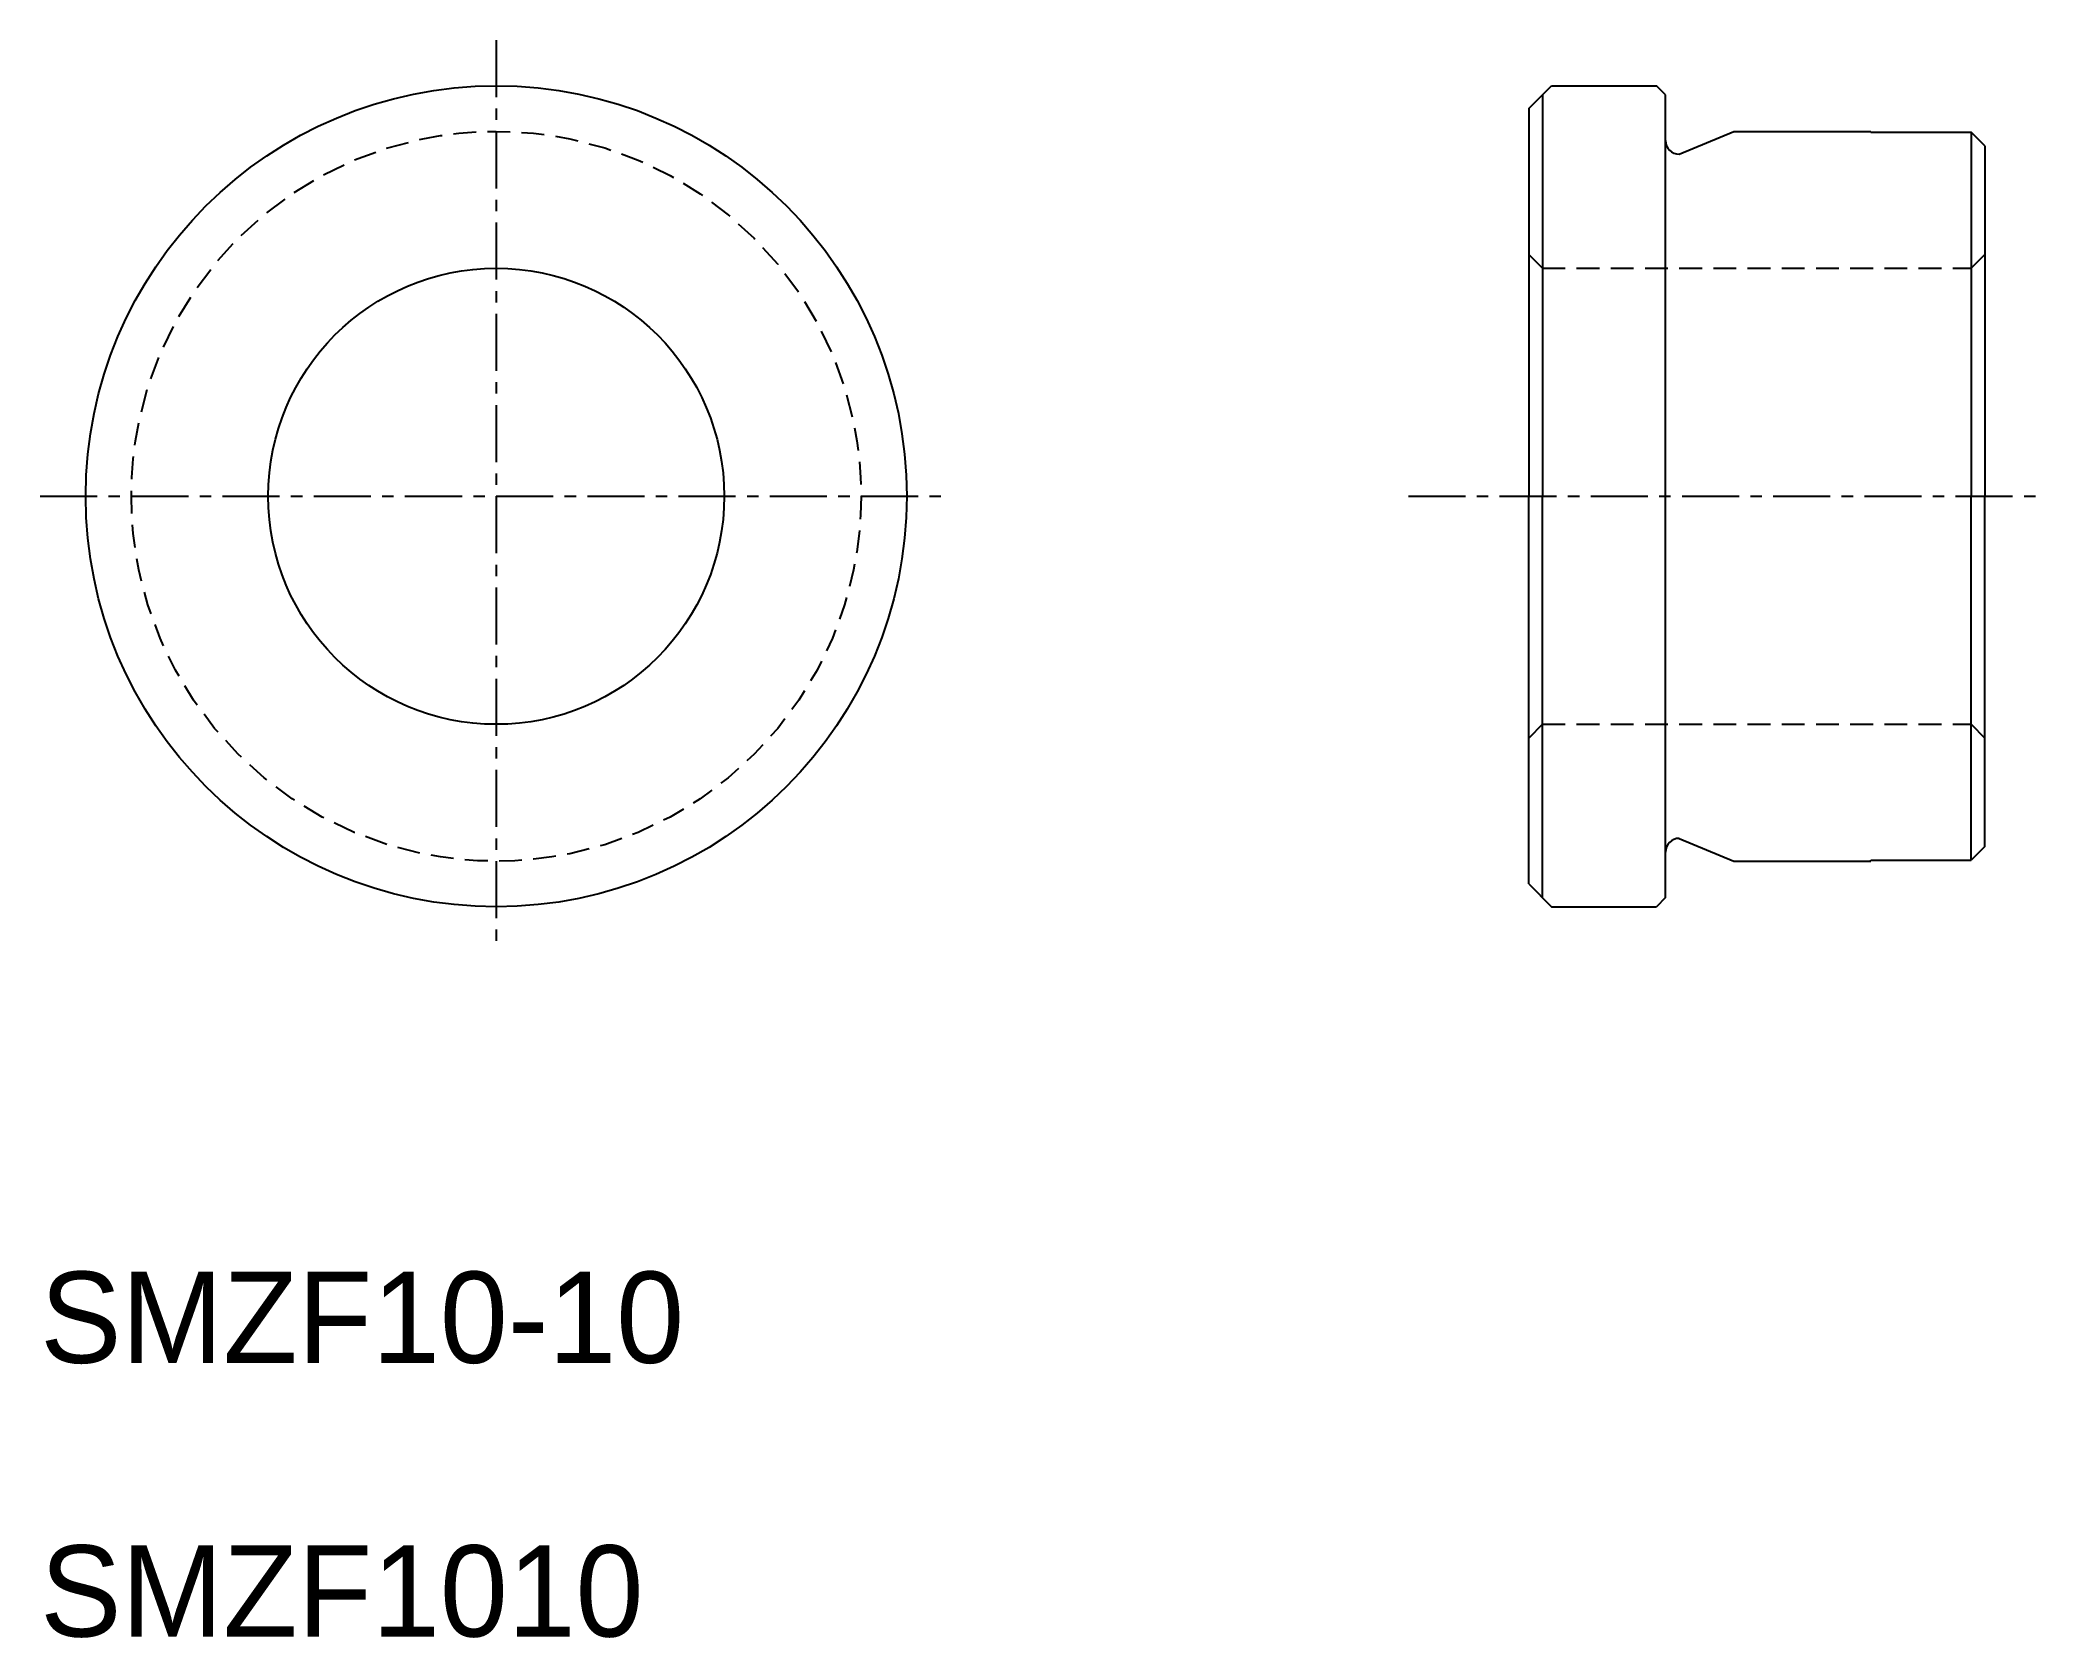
# Model space of a CAD drawing. Extents: x 10 to 54, y 10 to 45.
import ezdxf

# ---------------------------------------------------------------- set-up
doc = ezdxf.new("R2010")
doc.units = 0
doc.linetypes.add('CENTER', pattern=[2, 1.25, -0.25, 0.25, -0.25])
doc.linetypes.add('DASHED', pattern=[0.75, 0.5, -0.25])
doc.layers.get('0').update_dxf_attribs({"linetype": 'CONTINUOUS'})
doc.layers.add('CENTER', color=1, linetype='CENTER')

msp = doc.modelspace()

# ---------------------------------------------------------------- linework, layer by layer
at = {"color": 7, "linetype": 'CONTINUOUS'}
for p, q in [((42.639, 43.5), (43.139, 44)), ((43.139, 44), (45.439, 44)), ((45.639, 43.8), (45.439, 44)), ((42.939, 43.8), (42.939, 35)), ((45.639, 26.2), (45.639, 43.8)), ((42.639, 43.5), (42.639, 40.3)), ((45.939, 42.5), (47.139, 43)), ((47.139, 43), (50.139, 43)), ((50.139, 43), (50.139, 42.98)), ((50.139, 42.98), (52.339, 42.98)), ((52.339, 42.98), (52.339, 35)), ((52.639, 42.68), (52.339, 42.98)), ((52.639, 42.68), (52.639, 40.3)), ((42.639, 40.3), (42.639, 35)), ((52.639, 40.3), (52.639, 35)), ((42.639, 29.7), (42.639, 35)), ((42.939, 26.2), (42.939, 35)), ((52.339, 27.02), (52.339, 35)), ((52.639, 29.7), (52.639, 35)), ((42.639, 26.5), (42.639, 29.7)), ((52.639, 27.32), (52.639, 29.7)), ((45.939, 27.5), (47.139, 27)), ((52.639, 27.32), (52.339, 27.02)), ((47.139, 27), (50.139, 27)), ((50.139, 27.02), (52.339, 27.02)), ((50.139, 27), (50.139, 27.02)), ((42.639, 26.5), (43.139, 26)), ((43.139, 26), (45.439, 26)), ((45.639, 26.2), (45.439, 26))]:
    msp.add_line(p, q, dxfattribs=at)
at = {"color": 3, "linetype": 'DASHED'}
for p, q in [((42.939, 40), (42.639, 40.3)), ((52.339, 40), (52.639, 40.3)), ((42.939, 40), (52.339, 40)), ((42.939, 30), (42.639, 29.7)), ((42.939, 30), (52.339, 30)), ((52.339, 30), (52.639, 29.7))]:
    msp.add_line(p, q, dxfattribs=at)
at = {"color": 7, "linetype": 'CONTINUOUS'}
for radius in [9, 5]:
    msp.add_circle((20, 35), radius, dxfattribs=at)
at = {"color": 3, "linetype": 'DASHED'}
msp.add_circle((20, 35), 8, dxfattribs=at)
at = {"color": 7, "linetype": 'CONTINUOUS'}
for centre, start, end in [((45.939, 42.8), 180, 270), ((45.939, 27.2), 90, 180)]:
    msp.add_arc(centre, 0.3, start, end, dxfattribs=at)
at = {"layer": 'CENTER', "color": 1, "linetype": 'CENTER'}
for p, q in [((20, 45), (20, 25)), ((10, 35), (30, 35)), ((40, 35), (54, 35))]:
    msp.add_line(p, q, dxfattribs=at)

# ---------------------------------------------------------------- texts
at = {"color": 7, "linetype": 'CONTINUOUS'}
for s, p in [('SMZF10-10', (10, 16)), ('SMZF1010', (10, 10))]:
    msp.add_text(s, height=2, dxfattribs=at).set_placement(p)

doc.saveas('drawing.dxf')
